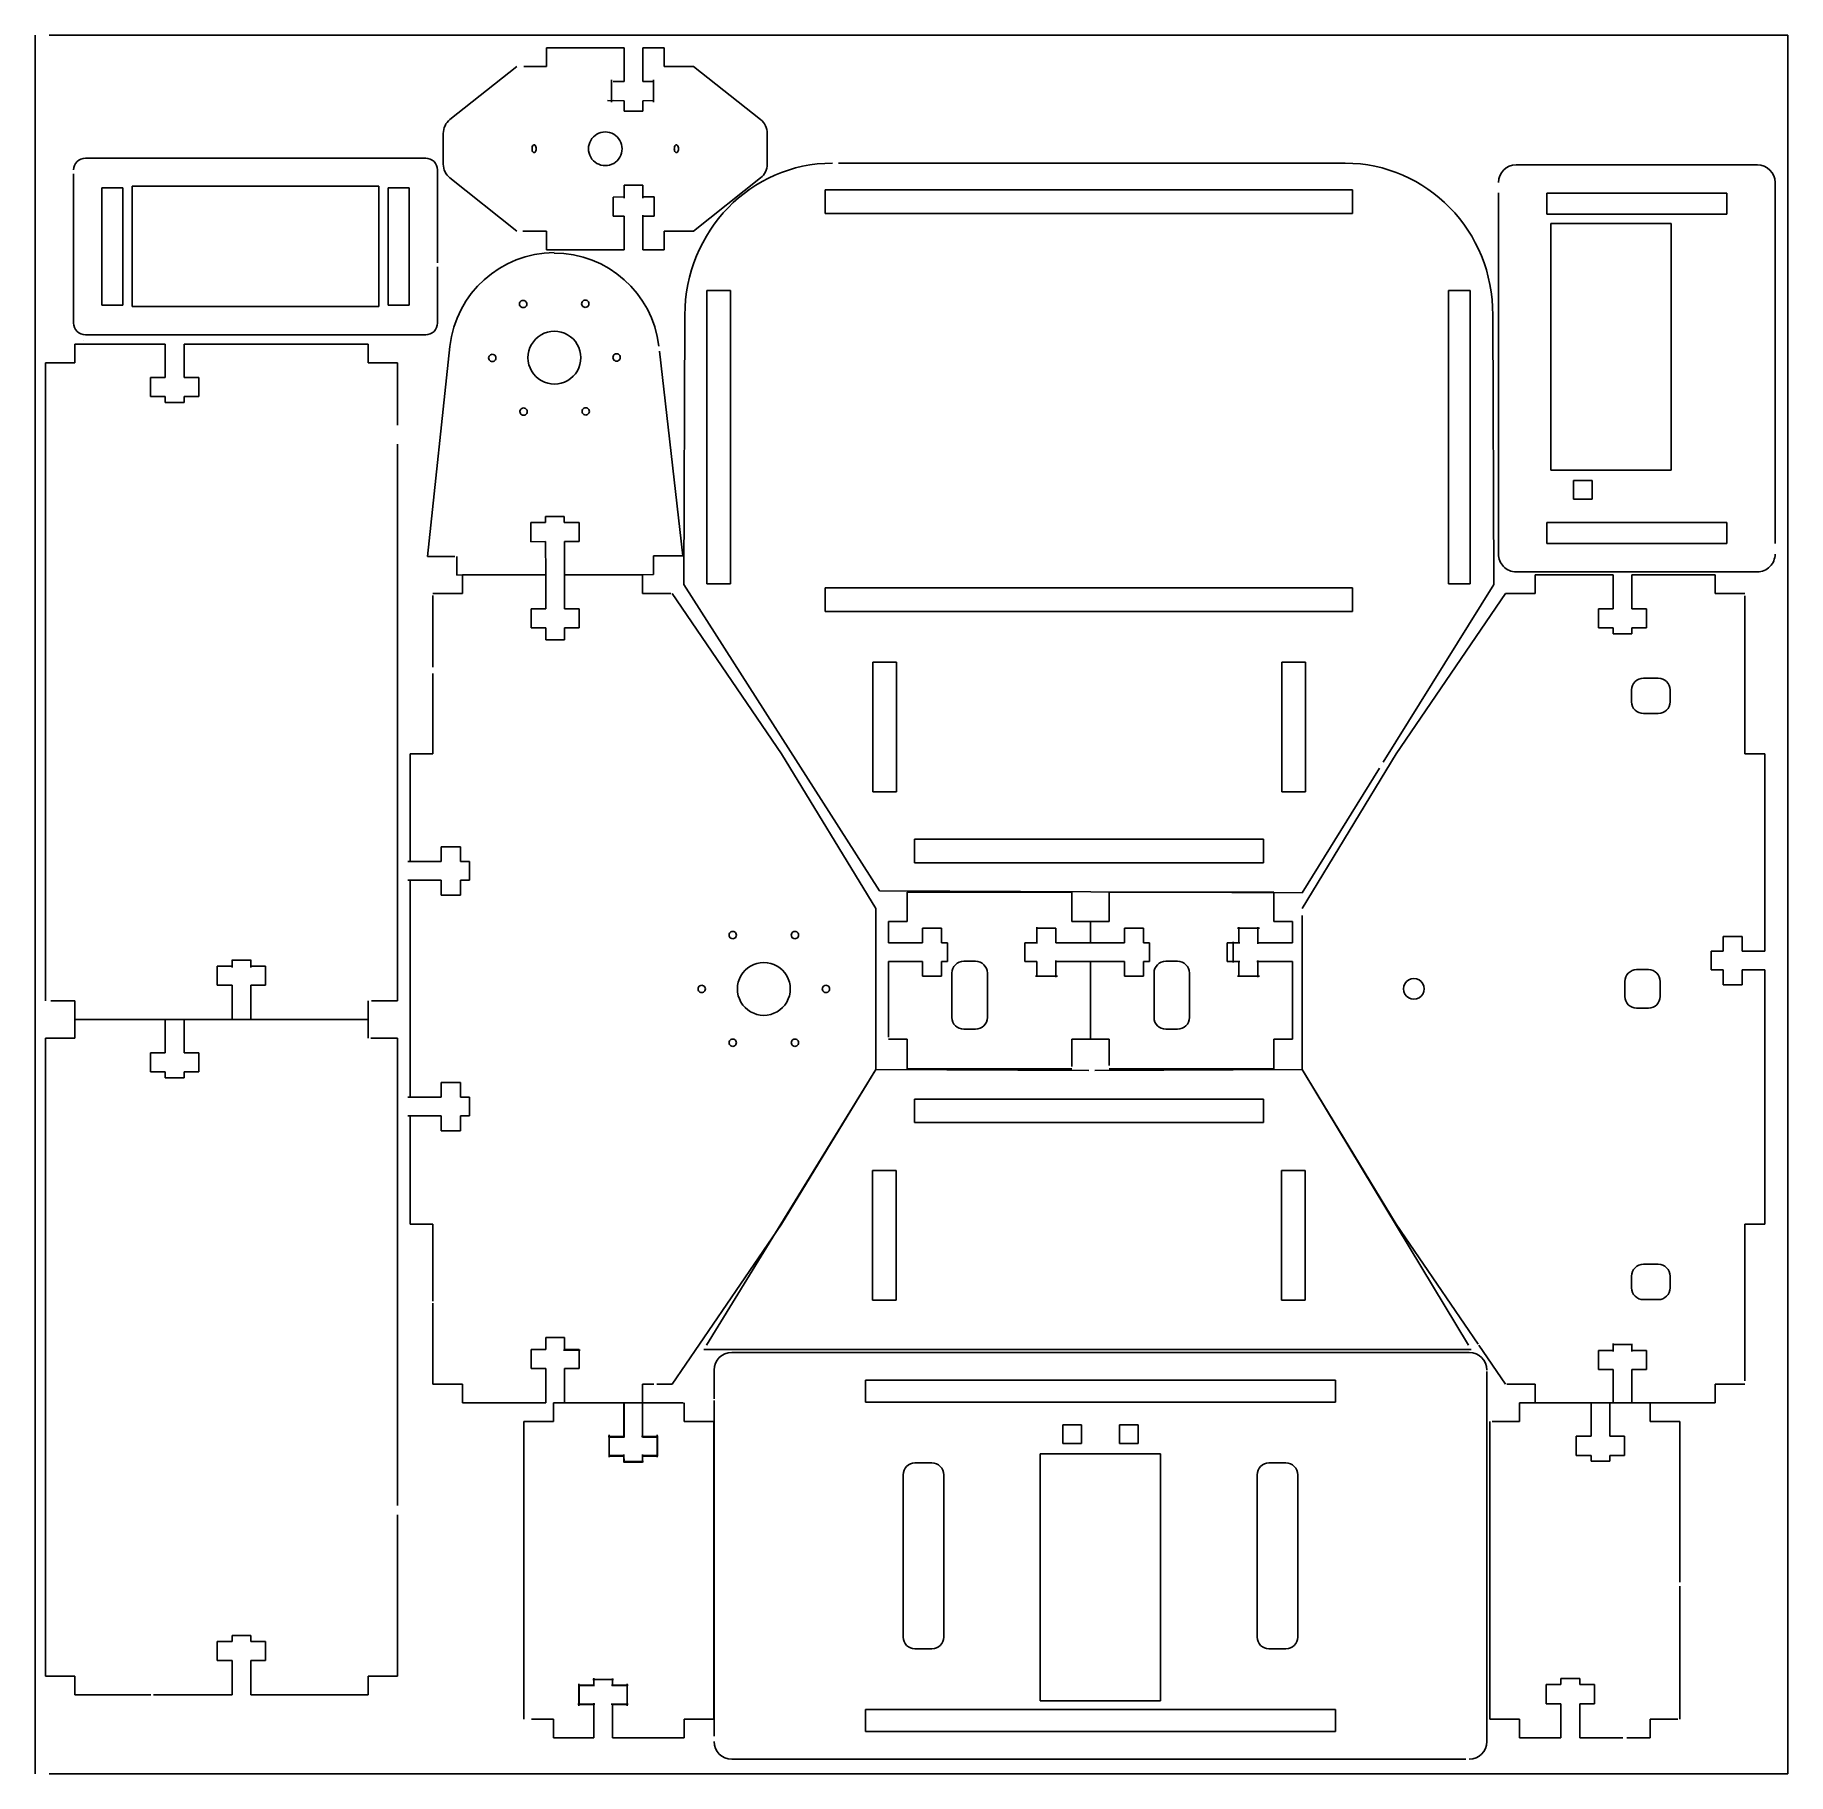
# Model space of a CAD drawing. Extents: x 0.1 to 29.9, y 0.2 to 29.8.
import ezdxf

# ---------------------------------------------------------------- set-up
doc = ezdxf.new("R2010")
doc.units = 0
doc.layers.add('Ebene_1', color=7, linetype='CONTINUOUS')

msp = doc.modelspace()

# ---------------------------------------------------------------- linework, layer by layer
at = {"layer": 'Ebene_1', "color": 7}
for p, q in [((0.120499, 0.2405), (0.120499, 29.759501)), ((0.361463, 29.759501), (29.879502, 29.759501)), ((29.879502, 29.759501), (29.879502, 0.2405)), ((10.122837, 29.544634), (8.802364, 29.544634)), ((8.802364, 29.544634), (8.802364, 29.226603)), ((10.122837, 28.969674), (10.122837, 29.544634)), ((10.799746, 29.544634), (10.44087, 29.544634)), ((10.44087, 29.544634), (10.44087, 28.969674)), ((10.799746, 29.226603), (10.799746, 29.544634)), ((8.30154, 29.226603), (7.164411, 28.325637)), ((8.802364, 29.226603), (8.420477, 29.226603)), ((11.300569, 29.226603), (10.799746, 29.226603)), ((12.437699, 28.325637), (11.300569, 29.226603)), ((9.909007, 28.997037), (9.909007, 28.621058)), ((9.934885, 28.97337), (10.122837, 28.969677)), ((10.44087, 28.969674), (10.626011, 28.973367)), ((10.620283, 28.620888), (10.620283, 28.996875)), ((9.839363, 28.646171), (10.118661, 28.645107)), ((10.122837, 28.644133), (9.934885, 28.647825)), ((10.122837, 28.468062), (10.122837, 28.644133)), ((10.626011, 28.647828), (10.44087, 28.644136)), ((10.44087, 28.644133), (10.44087, 28.468062)), ((10.44087, 28.468062), (10.122837, 28.468062)), ((7.050535, 28.090086), (7.050535, 27.568523)), ((9.80106, 28.115018), (9.80106, 28.115018)), ((9.80106, 28.115018), (9.80106, 28.115018)), ((12.551575, 27.568523), (12.551575, 28.090086)), ((8.593384, 27.895472), (8.593384, 27.895472)), ((8.593384, 27.895472), (8.593384, 27.895472)), ((11.008713, 27.895472), (11.008713, 27.895472)), ((11.008713, 27.895472), (11.008713, 27.895472)), ((0.774295, 27.406057), (0.774295, 24.871454)), ((6.752252, 27.670245), (0.974616, 27.670245)), ((6.952584, 25.890235), (6.952584, 27.469907)), ((13.760632, 27.584348), (22.363763, 27.584348)), ((29.360836, 27.555973), (25.264679, 27.555973)), ((29.360836, 27.555973), (29.360836, 27.555973)), ((29.360836, 27.555973), (29.360836, 27.555973)), ((1.254757, 27.168479), (1.613492, 27.168479)), ((1.254757, 25.172872), (1.254757, 27.168479)), ((1.613492, 27.168479), (1.613492, 25.172872)), ((1.768934, 27.191763), (5.957944, 27.191763)), ((1.768934, 25.149605), (1.768934, 27.191763)), ((5.957944, 27.191763), (5.957944, 25.149605)), ((6.113356, 27.168479), (6.472101, 27.168479)), ((6.113356, 25.172872), (6.113356, 27.168479)), ((6.472101, 27.168479), (6.472101, 25.172872)), ((7.164411, 27.332983), (8.30154, 26.43203)), ((7.164411, 27.332983), (7.164411, 27.332983)), ((7.164411, 27.332983), (7.164411, 27.332983)), ((10.122827, 27.010805), (10.122827, 27.211143)), ((10.122827, 27.211143), (10.44085, 27.211143)), ((10.123862, 26.993062), (10.122827, 27.124343)), ((10.43834, 27.127475), (10.439914, 26.992541)), ((10.44085, 27.211143), (10.44085, 27.010805)), ((11.300569, 26.43203), (12.437699, 27.332983)), ((22.486092, 27.129783), (13.535451, 27.129783)), ((13.535451, 27.129783), (13.535451, 26.729168)), ((22.486092, 26.729168), (22.486092, 27.129783)), ((29.661329, 21.129743), (29.661329, 27.25547)), ((9.937676, 27.007781), (10.122827, 27.010783)), ((9.937676, 26.682237), (9.937676, 27.007781)), ((10.44085, 27.010805), (10.628802, 27.010805)), ((10.628802, 27.010805), (10.628802, 26.685261)), ((24.964166, 27.080414), (24.964166, 20.948803)), ((25.783958, 27.075444), (28.84156, 27.075444)), ((25.783958, 26.716698), (25.783958, 27.075444)), ((28.84156, 27.075444), (28.84156, 26.716698)), ((10.122827, 26.685261), (9.937676, 26.682259)), ((10.122827, 26.113996), (10.122827, 26.685261)), ((10.122827, 26.11482), (10.122827, 26.685261)), ((10.43834, 26.702531), (10.43834, 26.11482)), ((10.628802, 26.685261), (10.44085, 26.685261)), ((10.44085, 26.685261), (10.44085, 26.113996)), ((13.535451, 26.729168), (22.486092, 26.729168)), ((28.84156, 26.716698), (25.783958, 26.716698)), ((25.85516, 22.372115), (25.85516, 26.561261)), ((25.85516, 26.561261), (27.897251, 26.561261)), ((27.897251, 26.561261), (27.897251, 22.372115)), ((8.400607, 26.43203), (8.802364, 26.43203)), ((8.802364, 26.43203), (8.802364, 26.113996)), ((10.799746, 26.113996), (10.799746, 26.43203)), ((10.799746, 26.43203), (11.300569, 26.43203)), ((8.802364, 26.113996), (10.122827, 26.113996)), ((10.44085, 26.113996), (10.799746, 26.113996)), ((6.952584, 24.871443), (6.952584, 25.827009)), ((11.526533, 20.442632), (11.526533, 25.424505)), ((11.526533, 25.424505), (11.927146, 25.424505)), ((11.927146, 25.424505), (11.927146, 20.442632)), ((24.118855, 20.442632), (24.118855, 25.424505)), ((24.118855, 25.424505), (24.487188, 25.424505)), ((24.487188, 25.424505), (24.487188, 20.442632)), ((1.613492, 25.172872), (1.254757, 25.172872)), ((5.957944, 25.149605), (1.768934, 25.149605)), ((6.472101, 25.172872), (6.113356, 25.172872)), ((8.437976, 25.247983), (8.437976, 25.247983)), ((8.437976, 25.247983), (8.437976, 25.247983)), ((9.492696, 25.251718), (9.492696, 25.251718)), ((9.492696, 25.251718), (9.492696, 25.251718)), ((11.134314, 20.432612), (11.152005, 25.006338)), ((24.867821, 25.006338), (24.887229, 20.432612)), ((0.797758, 24.194334), (0.797758, 24.512377)), ((0.797758, 24.512377), (2.331706, 24.512377)), ((0.938793, 24.571044), (0.938793, 24.571044)), ((0.938793, 24.571044), (0.938793, 24.571044)), ((0.974616, 24.671127), (6.752252, 24.671127)), ((2.331706, 24.512377), (2.331706, 23.946744)), ((2.649728, 23.946744), (2.649728, 24.512377)), ((2.649728, 24.512377), (5.773797, 24.512377)), ((5.773797, 24.512377), (5.773797, 24.194334)), ((7.165003, 24.473147), (6.781308, 20.905137)), ((9.160708, 24.671921), (9.160708, 24.671921)), ((9.160708, 24.671921), (9.160708, 24.671921)), ((0.296935, 13.365927), (0.296935, 24.194334)), ((0.296935, 24.194334), (0.797758, 24.194334)), ((5.773797, 24.194334), (6.274621, 24.194334)), ((6.274621, 24.194334), (6.274621, 23.134701)), ((7.913849, 24.332661), (7.913849, 24.332661)), ((7.913849, 24.332661), (7.913849, 24.332661)), ((10.023299, 24.340121), (10.023299, 24.340121)), ((10.023299, 24.340121), (10.023299, 24.340121)), ((11.11822, 20.9205), (10.719324, 24.396006)), ((2.331706, 23.946744), (2.081294, 23.946744)), ((2.081294, 23.946744), (2.081294, 23.621203)), ((2.90014, 23.946744), (2.649728, 23.946744)), ((2.90014, 23.621203), (2.90014, 23.946744)), ((2.081294, 23.621203), (2.331706, 23.621203)), ((2.331706, 23.621203), (2.331706, 23.521027)), ((2.331706, 23.521027), (2.649728, 23.521027)), ((2.649728, 23.521027), (2.649728, 23.621203)), ((2.649728, 23.621203), (2.90014, 23.621203)), ((8.444452, 23.421074), (8.444452, 23.421074)), ((8.444452, 23.421074), (8.444452, 23.421074)), ((9.499172, 23.42482), (9.499172, 23.42482)), ((9.499172, 23.42482), (9.499172, 23.42482)), ((6.274621, 22.815913), (6.274621, 13.365927)), ((27.897251, 22.372115), (25.85516, 22.372115)), ((26.236416, 21.878303), (26.236416, 22.196334)), ((26.236416, 22.196334), (26.554438, 22.196334)), ((26.554438, 22.196334), (26.554438, 21.878303)), ((26.554438, 21.878303), (26.236416, 21.878303)), ((8.538699, 21.158952), (8.537554, 21.484493)), ((8.537555, 21.484493), (8.787967, 21.48529)), ((8.787967, 21.485378), (8.787604, 21.585532)), ((8.787616, 21.585532), (9.105627, 21.586596)), ((9.105627, 21.586667), (9.10599, 21.486491)), ((9.105979, 21.486491), (9.356391, 21.487287)), ((9.356391, 21.487386), (9.357555, 21.161832)), ((25.783958, 21.487527), (28.84156, 21.487527)), ((25.783958, 21.128779), (25.783958, 21.487527)), ((28.84156, 21.487527), (28.84156, 21.128779)), ((8.789111, 21.159834), (8.538699, 21.159037)), ((8.791119, 20.594223), (8.789111, 21.159834)), ((9.357556, 21.161832), (9.107144, 21.161035)), ((9.107144, 21.16096), (9.109141, 20.595339)), ((6.781308, 20.905137), (7.24927, 20.906997)), ((7.282132, 20.906904), (7.283248, 20.588872)), ((10.617396, 20.918712), (11.11822, 20.920572)), ((10.618521, 20.600678), (10.617396, 20.918712)), ((28.84156, 21.128779), (25.783958, 21.128779)), ((7.283247, 20.588872), (8.791119, 20.594212)), ((8.791119, 20.595339), (7.376148, 20.595339)), ((7.376148, 20.595339), (7.376148, 20.277305)), ((8.791119, 20.021572), (8.791119, 20.595339)), ((9.109142, 20.595339), (10.618521, 20.600678)), ((10.435609, 20.595339), (9.109142, 20.595339)), ((9.109142, 20.595339), (9.109142, 20.021572)), ((10.435609, 20.277305), (10.435609, 20.595339)), ((25.264679, 20.648281), (29.360836, 20.648281)), ((26.91244, 20.595339), (25.585964, 20.595339)), ((25.585964, 20.595339), (25.585964, 20.277305)), ((26.91244, 20.020379), (26.91244, 20.595339)), ((28.645416, 20.595339), (27.230464, 20.595339)), ((27.230464, 20.595339), (27.230464, 20.020379)), ((28.645416, 20.277305), (28.645416, 20.595339)), ((7.376148, 20.277305), (6.875324, 20.277305)), ((6.875324, 20.247142), (6.875324, 19.02869)), ((10.914846, 20.277305), (10.435609, 20.277305)), ((12.793483, 17.55858), (10.936432, 20.277305)), ((14.457711, 15.231895), (11.134314, 20.432612)), ((11.927146, 20.442632), (11.526533, 20.442632)), ((22.486092, 20.373703), (13.535431, 20.373703)), ((13.535431, 20.373703), (13.535431, 19.973069)), ((22.486092, 19.973069), (22.486092, 20.373703)), ((24.887229, 20.432612), (23.009325, 17.414919)), ((25.08514, 20.277305), (23.228091, 17.55858)), ((24.487188, 20.442632), (24.118855, 20.442632)), ((25.585964, 20.277305), (25.08514, 20.277305)), ((29.146238, 20.277305), (28.645416, 20.277305)), ((29.146238, 17.55858), (29.146238, 20.240466)), ((8.540707, 19.69603), (8.540707, 20.021572)), ((8.540707, 20.021572), (8.791119, 20.021572)), ((9.109142, 20.021572), (9.359554, 20.021572)), ((9.359554, 20.021572), (9.359554, 19.69603)), ((13.535431, 19.973069), (22.486092, 19.973069)), ((26.662028, 19.694824), (26.662028, 20.020379)), ((26.662028, 20.020379), (26.91244, 20.020379)), ((27.230464, 20.020379), (27.480874, 20.020379)), ((27.480874, 20.020379), (27.480874, 19.694824)), ((8.791119, 19.69603), (8.540707, 19.69603)), ((8.791119, 19.495692), (8.791119, 19.69603)), ((9.359554, 19.69603), (9.109142, 19.69603)), ((9.109142, 19.69603), (9.109142, 19.495692)), ((26.91244, 19.694824), (26.662028, 19.694824)), ((26.91244, 19.594662), (26.91244, 19.694824)), ((27.480874, 19.694824), (27.230464, 19.694824)), ((27.230464, 19.694824), (27.230464, 19.594662)), ((9.109142, 19.495692), (8.791119, 19.495692)), ((27.230464, 19.594662), (26.91244, 19.594662)), ((14.744619, 19.1132), (14.344006, 19.1132)), ((14.344006, 19.1132), (14.344006, 16.912231)), ((14.744619, 16.912231), (14.744619, 19.1132)), ((21.687557, 19.1132), (21.286934, 19.1132)), ((21.286934, 19.1132), (21.286934, 16.912231)), ((21.687557, 16.912231), (21.687557, 19.1132)), ((6.875324, 18.92242), (6.875324, 17.55858)), ((27.425774, 18.842397), (27.678697, 18.842397)), ((27.225464, 18.441731), (27.225464, 18.642069)), ((27.879029, 18.642069), (27.879029, 18.441731)), ((27.678698, 18.241392), (27.425774, 18.241392)), ((6.875324, 17.55858), (6.486629, 17.55858)), ((6.486629, 17.55858), (6.486629, 15.729461)), ((14.391697, 14.933168), (12.793483, 17.55858)), ((23.228091, 17.55858), (21.629876, 14.933168)), ((29.489638, 17.55858), (29.146238, 17.55858)), ((29.489638, 14.2069), (29.489638, 17.55858)), ((22.945179, 17.311834), (21.629876, 15.198199)), ((14.344006, 16.912231), (14.744619, 16.912231)), ((21.286934, 16.912231), (21.687557, 16.912231)), ((20.973169, 16.107044), (15.048374, 16.107044)), ((15.048374, 16.107044), (15.048374, 15.706407)), ((20.973169, 15.706407), (20.973169, 16.107044)), ((7.017071, 15.729461), (7.017071, 15.979881)), ((7.017071, 15.979881), (7.342594, 15.979881)), ((7.342594, 15.979881), (7.342594, 15.729461)), ((6.451479, 15.729461), (7.017071, 15.729461)), ((7.342594, 15.729461), (7.495692, 15.729461)), ((7.495692, 15.729461), (7.495692, 15.411438)), ((15.048374, 15.706407), (20.973169, 15.706407)), ((7.017071, 15.411438), (6.451479, 15.411438)), ((6.486629, 15.411438), (6.486629, 11.722741)), ((7.017071, 15.161018), (7.017071, 15.411438)), ((7.495692, 15.411438), (7.342594, 15.411438)), ((7.342594, 15.411438), (7.342594, 15.161018)), ((21.629876, 15.198199), (14.457711, 15.231895)), ((17.722312, 15.209845), (14.927832, 15.209845)), ((14.927832, 15.209845), (14.927832, 14.709014)), ((17.722312, 14.709014), (17.722312, 15.209845)), ((21.152838, 15.209845), (18.358367, 15.209845)), ((18.358367, 15.209845), (18.358367, 14.709014)), ((21.152838, 14.709014), (21.152838, 15.209845)), ((7.342594, 15.161018), (7.017071, 15.161018)), ((14.391697, 12.200999), (14.391697, 14.933168)), ((14.927832, 14.709014), (14.609799, 14.709014)), ((14.609799, 14.709014), (14.609799, 14.350107)), ((15.18475, 14.350107), (15.18475, 14.600529)), ((15.18475, 14.600529), (15.510282, 14.600529)), ((15.510282, 14.600529), (15.510282, 14.350107)), ((17.126408, 14.350099), (17.126408, 14.600529)), ((17.126408, 14.600529), (17.45194, 14.600529)), ((17.128446, 14.614765), (17.127409, 14.335459)), ((17.45194, 14.600529), (17.45194, 14.350099)), ((18.040335, 14.709014), (17.722312, 14.709014)), ((18.358367, 14.709014), (18.040335, 14.709014)), ((18.040335, 14.709014), (18.040335, 14.350107)), ((18.040335, 14.350099), (18.040335, 14.709014)), ((18.615275, 14.350107), (18.615275, 14.600529)), ((18.615275, 14.600529), (18.940817, 14.600529)), ((18.940817, 14.600529), (18.940817, 14.350107)), ((20.909845, 14.598018), (20.533881, 14.598018)), ((20.556934, 14.350099), (20.556934, 14.600529)), ((20.556934, 14.600529), (20.882476, 14.600529)), ((20.558982, 14.614765), (20.557945, 14.335459)), ((20.882476, 14.331261), (20.881441, 14.615289)), ((20.882476, 14.600529), (20.882476, 14.350099)), ((21.47087, 14.709014), (21.152838, 14.709014)), ((21.47087, 14.350099), (21.47087, 14.709014)), ((21.629876, 14.813789), (21.629876, 12.200999)), ((11.96547, 14.542645), (11.96547, 14.542645)), ((11.96547, 14.542645), (11.96547, 14.542645)), ((13.0202, 14.542645), (13.0202, 14.542645)), ((13.0202, 14.542645), (13.0202, 14.542645)), ((14.609799, 14.350107), (15.18475, 14.350107)), ((15.510282, 14.350107), (15.610443, 14.350107)), ((15.610443, 14.350107), (15.610443, 14.032086)), ((16.926077, 14.032065), (16.926077, 14.350099)), ((16.926077, 14.350099), (17.126408, 14.350099)), ((17.45194, 14.350099), (18.040335, 14.350099)), ((18.040335, 14.350107), (18.615275, 14.350107)), ((18.940817, 14.350107), (19.040978, 14.350107)), ((19.040978, 14.350107), (19.040978, 14.032086)), ((20.356612, 14.032065), (20.356612, 14.350099)), ((20.356612, 14.350099), (20.556934, 14.350099)), ((20.574674, 14.349052), (20.443389, 14.350116)), ((20.459082, 14.366846), (20.460119, 14.017326)), ((20.882476, 14.350099), (21.47087, 14.350099)), ((21.452888, 14.350099), (20.882476, 14.350099)), ((28.777012, 14.2069), (28.777012, 14.45733)), ((28.777012, 14.45733), (29.102545, 14.45733)), ((29.102545, 14.45733), (29.102545, 14.2069)), ((3.78239, 14.053843), (3.464367, 14.053843)), ((3.464367, 14.053843), (3.464367, 13.953667)), ((3.466867, 14.06283), (3.465301, 13.927885)), ((3.781346, 13.928406), (3.782383, 14.059685)), ((3.78239, 13.953667), (3.78239, 14.053843)), ((12.492829, 14.015831), (12.492829, 14.015831)), ((12.492829, 14.015831), (12.492829, 14.015831)), ((15.18475, 14.032086), (14.609799, 14.032086)), ((14.609799, 14.032086), (14.609799, 12.745124)), ((15.18475, 13.781664), (15.18475, 14.032086)), ((15.610443, 14.032086), (15.510282, 14.032086)), ((15.510282, 14.032086), (15.510282, 13.781664)), ((15.886789, 14.037075), (16.08712, 14.037075)), ((17.126408, 14.032065), (16.926077, 14.032065)), ((17.126408, 13.781645), (17.126408, 14.032065)), ((17.451429, 13.763642), (17.451934, 14.049757)), ((18.040335, 14.032065), (17.45194, 14.032065)), ((17.45194, 14.032065), (17.45194, 13.781645)), ((18.615275, 14.032086), (18.040335, 14.032086)), ((18.040335, 14.032086), (18.040335, 12.711548)), ((18.040335, 12.711548), (18.040335, 14.032065)), ((18.615275, 13.781664), (18.615275, 14.032086)), ((19.040978, 14.032086), (18.940817, 14.032086)), ((18.940817, 14.032086), (18.940817, 13.781664)), ((19.317324, 14.037075), (19.517655, 14.037075)), ((20.556934, 14.032065), (20.356612, 14.032065)), ((20.440247, 14.034586), (20.575207, 14.032993)), ((20.556934, 13.781645), (20.556934, 14.032065)), ((20.559504, 14.034586), (20.559504, 13.786132)), ((20.865217, 14.034586), (21.452888, 14.034586)), ((20.881954, 13.763642), (20.882459, 14.049757)), ((21.47087, 14.032065), (20.882476, 14.032065)), ((20.882476, 14.032065), (20.882476, 13.781645)), ((21.47087, 12.711548), (21.47087, 14.032065)), ((28.57668, 13.888866), (28.57668, 14.2069)), ((28.57668, 14.2069), (28.777012, 14.2069)), ((29.102545, 14.2069), (29.489638, 14.2069)), ((3.464367, 13.953667), (3.213956, 13.953667)), ((3.213956, 13.953667), (3.213956, 13.628126)), ((4.032802, 13.953667), (3.78239, 13.953667)), ((4.032802, 13.628126), (4.032802, 13.953667)), ((15.510282, 13.781664), (15.18475, 13.781664)), ((15.686467, 13.082968), (15.686467, 13.836747)), ((16.287452, 13.836747), (16.287452, 13.082968)), ((17.103175, 13.780901), (17.479139, 13.780901)), ((17.45194, 13.781645), (17.126408, 13.781645)), ((18.940817, 13.781664), (18.615275, 13.781664)), ((19.116992, 13.082968), (19.116992, 13.836747)), ((19.717987, 13.836747), (19.717987, 13.082968)), ((20.533701, 13.780901), (20.909665, 13.780901)), ((20.882476, 13.781645), (20.556934, 13.781645)), ((23.528743, 13.742387), (23.528743, 13.742387)), ((23.528743, 13.742387), (23.528743, 13.742387)), ((27.110402, 13.440629), (27.110402, 13.693559)), ((27.310734, 13.893876), (27.511065, 13.893876)), ((27.310734, 13.893876), (27.310734, 13.893876)), ((27.310734, 13.893876), (27.310734, 13.893876)), ((27.711389, 13.693559), (27.711389, 13.440629)), ((28.777012, 13.888866), (28.57668, 13.888866)), ((28.777012, 13.638447), (28.777012, 13.888866)), ((29.489638, 13.888866), (29.102545, 13.888866)), ((29.102545, 13.888866), (29.102545, 13.638447)), ((29.489638, 9.575569), (29.489638, 13.888866)), ((3.213956, 13.628126), (3.464367, 13.628126)), ((3.464367, 13.628126), (3.464367, 13.047885)), ((3.78239, 13.047885), (3.78239, 13.628126)), ((3.78239, 13.628126), (4.032802, 13.628126)), ((11.43809, 13.629181), (11.43809, 13.629181)), ((11.43809, 13.629181), (11.43809, 13.629181)), ((13.54756, 13.629181), (13.54756, 13.629181)), ((13.54756, 13.629181), (13.54756, 13.629181)), ((29.102545, 13.638447), (28.777012, 13.638447)), ((0.797758, 13.365927), (0.387236, 13.365927)), ((0.797758, 13.047885), (0.797758, 13.365927)), ((5.773797, 13.365927), (5.773797, 13.047885)), ((6.274621, 13.365927), (5.831699, 13.365927)), ((27.511065, 13.24027), (27.310734, 13.24027)), ((0.797758, 12.729862), (0.797758, 13.047885)), ((0.797758, 13.047885), (2.331706, 13.047885)), ((3.464367, 13.047885), (0.797758, 13.047885)), ((2.331706, 13.047885), (2.331706, 12.482274)), ((2.649728, 12.482274), (2.649728, 13.047885)), ((2.649728, 13.047885), (5.773797, 13.047885)), ((5.773797, 13.047885), (3.78239, 13.047885)), ((5.773797, 13.047885), (5.773797, 12.729862)), ((15.686467, 13.082968), (15.686467, 13.082968)), ((15.686467, 13.082968), (15.686467, 13.082968)), ((16.08712, 12.882648), (15.886789, 12.882648)), ((19.116992, 13.082968), (19.116992, 13.082968)), ((19.116992, 13.082968), (19.116992, 13.082968)), ((19.517655, 12.882648), (19.317324, 12.882648)), ((0.296935, 1.901427), (0.296935, 12.729862)), ((0.296935, 12.729862), (0.797758, 12.729862)), ((5.821769, 12.729862), (6.274621, 12.729862)), ((6.274621, 12.729862), (6.274621, 4.797889)), ((11.96547, 12.715726), (11.96547, 12.715726)), ((11.96547, 12.715726), (11.96547, 12.715726)), ((13.0202, 12.715726), (13.0202, 12.715726)), ((13.0202, 12.715726), (13.0202, 12.715726)), ((14.609799, 12.711548), (14.927832, 12.711548)), ((14.927832, 12.711548), (14.927832, 12.210709)), ((17.722312, 12.248934), (17.722312, 12.711548)), ((17.722312, 12.711548), (18.040335, 12.711548)), ((18.040335, 12.711548), (18.358367, 12.711548)), ((18.358367, 12.711548), (18.358367, 12.26551)), ((21.152838, 12.210709), (21.152838, 12.711548)), ((21.152838, 12.711548), (21.47087, 12.711548)), ((2.331706, 12.482274), (2.081294, 12.482274)), ((2.081294, 12.482274), (2.081294, 12.15672)), ((2.90014, 12.482274), (2.649728, 12.482274)), ((2.90014, 12.15672), (2.90014, 12.482274)), ((14.927832, 12.210709), (17.722312, 12.210709)), ((18.358367, 12.210709), (21.152838, 12.210709)), ((2.081294, 12.15672), (2.331706, 12.15672)), ((2.331706, 12.15672), (2.331706, 12.056557)), ((2.331706, 12.056557), (2.649728, 12.056557)), ((2.649728, 12.056557), (2.649728, 12.15672)), ((2.649728, 12.15672), (2.90014, 12.15672)), ((7.017071, 11.728939), (7.017071, 11.979358)), ((7.017071, 11.979358), (7.342594, 11.979358)), ((7.342594, 11.979358), (7.342594, 11.728939)), ((11.521513, 7.521263), (14.391697, 12.200999)), ((12.793483, 9.575569), (14.391697, 12.200999)), ((14.391697, 12.200999), (18.010766, 12.184024)), ((18.113879, 12.184021), (21.629876, 12.200996)), ((21.629876, 12.200999), (23.228091, 9.575569)), ((21.629876, 12.200999), (24.454447, 7.520982)), ((6.451479, 11.728939), (7.017071, 11.728939)), ((7.342594, 11.728939), (7.495692, 11.728939)), ((7.495692, 11.728939), (7.495692, 11.410915)), ((20.97338, 11.697809), (15.048183, 11.697809)), ((15.048183, 11.697809), (15.048183, 11.297175)), ((20.97338, 11.297175), (20.97338, 11.697809)), ((7.017071, 11.410915), (6.451479, 11.410915)), ((6.486629, 11.404717), (6.486629, 9.575569)), ((7.017071, 11.160496), (7.017071, 11.410915)), ((7.495692, 11.410915), (7.342594, 11.410915)), ((7.342594, 11.410915), (7.342594, 11.160496)), ((7.342594, 11.160496), (7.017071, 11.160496)), ((15.048183, 11.297175), (20.97338, 11.297175)), ((14.739629, 10.487177), (14.339006, 10.487177)), ((14.339006, 10.487177), (14.339006, 8.285807)), ((14.739629, 8.285807), (14.739629, 10.487177)), ((21.682547, 10.487177), (21.281944, 10.487177)), ((21.281944, 10.487177), (21.281944, 8.285807)), ((21.682547, 8.285807), (21.682547, 10.487177)), ((6.486629, 9.575569), (6.875324, 9.575569)), ((6.875324, 9.575569), (6.875324, 8.267764)), ((10.936432, 6.856847), (12.793483, 9.575569)), ((23.228091, 9.575569), (24.622098, 7.534729)), ((29.146238, 6.914547), (29.146238, 9.575569)), ((29.146238, 9.575569), (29.489638, 9.575569)), ((27.225464, 8.492099), (27.225464, 8.692437)), ((27.425774, 8.892775), (27.678697, 8.892775)), ((27.425774, 8.892775), (27.425774, 8.892775)), ((27.425774, 8.892775), (27.425774, 8.892775)), ((27.879029, 8.692437), (27.879029, 8.492099)), ((6.875324, 8.229791), (6.875324, 6.856847)), ((14.339006, 8.285807), (14.739629, 8.285807)), ((21.281944, 8.285807), (21.682547, 8.285807)), ((27.678698, 8.29176), (27.425774, 8.29176)), ((8.540707, 7.121917), (8.540707, 7.447467)), ((8.540707, 7.447467), (8.791119, 7.447467)), ((8.791119, 7.447467), (8.791119, 7.647805)), ((8.791119, 7.647805), (9.109142, 7.647805)), ((9.109142, 7.647805), (9.109142, 7.447467)), ((9.109142, 7.447467), (9.359554, 7.447467)), ((9.359554, 7.447467), (9.359554, 7.121917)), ((11.473682, 7.44328), (11.473682, 7.44328)), ((11.473682, 7.44328), (11.473682, 7.44328)), ((24.632238, 7.519887), (25.08514, 6.856847)), ((26.91244, 7.429987), (26.91244, 7.53016)), ((26.91244, 7.53016), (27.230464, 7.53016)), ((26.91493, 7.546675), (26.913369, 7.411731)), ((27.229409, 7.412254), (27.23044, 7.543533)), ((27.230464, 7.53016), (27.230464, 7.429987)), ((9.37378, 7.432758), (9.094483, 7.433821)), ((24.466987, 7.396299), (11.949295, 7.396299)), ((26.662028, 7.104437), (26.662028, 7.429987)), ((26.662028, 7.429987), (26.91244, 7.429987)), ((27.230464, 7.429987), (27.480874, 7.429987)), ((27.480874, 7.429987), (27.480874, 7.104437)), ((6.875324, 6.856847), (7.376148, 6.856847)), ((7.376148, 6.856847), (7.376148, 6.538832)), ((8.791119, 7.121917), (8.540707, 7.121917)), ((8.791119, 6.538832), (8.791119, 7.121917)), ((9.359554, 7.121917), (9.109142, 7.121917)), ((9.109142, 7.121917), (9.109142, 6.538832)), ((10.435609, 6.538832), (10.435609, 6.856847)), ((10.435609, 6.856847), (10.627376, 6.856847)), ((10.678832, 6.856847), (10.936432, 6.856847)), ((11.64828, 7.123193), (11.64828, 6.608221)), ((14.217831, 6.550441), (14.217831, 6.922464)), ((14.217831, 6.922464), (22.198431, 6.922464)), ((22.198431, 6.922464), (22.198431, 6.550441)), ((24.767489, 0.789132), (24.767489, 7.074339)), ((25.107058, 6.856847), (25.585964, 6.856847)), ((25.585964, 6.856847), (25.585964, 6.538832)), ((26.91244, 7.104437), (26.662028, 7.104437)), ((26.91244, 6.538832), (26.91244, 7.104437)), ((27.480874, 7.104437), (27.230464, 7.104437)), ((27.230464, 7.104437), (27.230464, 6.538832)), ((28.645416, 6.538832), (28.645416, 6.856847)), ((28.645416, 6.856847), (29.146238, 6.856847)), ((11.648802, 6.580831), (11.648802, 0.880384)), ((22.198431, 6.550441), (14.217831, 6.550441)), ((7.376148, 6.538832), (8.791119, 6.538832)), ((8.92124, 6.22079), (8.92124, 6.538832)), ((8.92124, 6.538832), (10.117576, 6.538832)), ((9.109142, 6.538832), (10.435609, 6.538832)), ((10.117576, 6.538832), (10.117576, 5.958588)), ((10.120087, 5.951123), (10.120087, 6.538832)), ((10.435609, 5.958588), (10.435609, 6.538832)), ((10.435609, 6.538832), (11.121704, 6.538832)), ((10.435609, 6.538832), (10.435609, 5.968391)), ((11.141071, 6.538832), (11.141071, 6.22079)), ((25.320944, 6.22079), (25.320944, 6.538832)), ((25.320944, 6.538832), (26.536867, 6.538832)), ((25.585964, 6.538832), (26.91244, 6.538832)), ((26.536867, 6.538832), (26.536867, 5.973199)), ((26.854891, 6.54364), (26.854891, 5.973199)), ((26.854891, 5.973199), (26.854891, 6.538832)), ((26.854891, 6.538832), (27.540776, 6.538832)), ((27.230464, 6.538832), (28.645416, 6.538832)), ((27.540776, 6.538832), (27.540776, 6.22079)), ((8.420416, 1.169973), (8.420416, 6.22079)), ((8.420416, 6.22079), (8.92124, 6.22079)), ((9.849173, 5.96786), (10.135257, 5.96786)), ((9.866432, 5.619613), (9.866432, 5.995594)), ((10.117576, 5.958588), (9.867164, 5.958588)), ((9.867164, 5.958588), (9.867164, 5.633028)), ((10.416773, 5.968391), (10.70077, 5.968391)), ((10.686031, 5.958588), (10.435609, 5.958588)), ((10.683521, 5.99578), (10.683521, 5.619772)), ((10.686031, 5.633028), (10.686031, 5.958588)), ((11.141071, 6.22079), (11.641895, 6.22079)), ((11.641895, 6.22079), (11.641895, 1.169973)), ((17.568346, 5.848262), (17.568346, 6.166304)), ((17.568346, 6.166304), (17.886359, 6.166304)), ((17.886359, 6.166304), (17.886359, 5.848262)), ((18.529914, 5.848262), (18.529914, 6.166304)), ((18.529914, 6.166304), (18.847926, 6.166304)), ((18.847926, 6.166304), (18.847926, 5.848262)), ((24.82012, 1.169973), (24.82012, 6.22079)), ((24.855301, 6.22079), (25.320944, 6.22079)), ((26.536867, 5.973199), (26.286465, 5.973199)), ((26.286465, 5.973199), (26.286465, 5.647666)), ((27.105303, 5.973199), (26.854891, 5.973199)), ((27.105303, 5.647666), (27.105303, 5.973199)), ((27.540776, 6.22079), (28.0416, 6.22079)), ((28.0416, 6.22079), (28.0416, 3.496738)), ((10.120087, 5.526155), (10.11852, 5.661108)), ((10.434564, 5.660577), (10.43561, 5.529317)), ((17.187091, 1.483314), (17.187091, 5.672478)), ((17.187091, 5.672478), (19.229181, 5.672478)), ((17.886359, 5.848262), (17.568346, 5.848262)), ((18.847926, 5.848262), (18.529914, 5.848262)), ((19.229181, 5.672478), (19.229181, 1.483314)), ((9.867164, 5.633028), (10.117576, 5.633028)), ((10.120087, 5.645408), (9.871653, 5.645408)), ((10.452356, 5.54499), (10.102828, 5.54499)), ((10.117576, 5.633028), (10.117576, 5.532876)), ((10.117576, 5.532876), (10.435609, 5.532876)), ((10.700258, 5.644903), (10.42095, 5.644903)), ((10.435609, 5.532876), (10.435609, 5.633028)), ((10.435609, 5.633028), (10.686031, 5.633028)), ((15.058966, 5.520709), (15.347441, 5.520709)), ((21.068842, 5.520709), (21.357316, 5.520709)), ((26.286465, 5.647666), (26.536867, 5.647666)), ((26.536867, 5.647666), (26.536867, 5.547514)), ((26.536867, 5.547514), (26.854891, 5.547514)), ((26.854891, 5.547514), (26.854891, 5.647666)), ((26.854891, 5.647666), (27.105303, 5.647666)), ((14.858625, 2.564555), (14.858625, 5.320379)), ((15.547772, 5.320379), (15.547772, 2.564555)), ((20.86852, 2.564555), (20.86852, 5.320379)), ((21.557647, 5.320379), (21.557647, 2.564555)), ((6.274621, 4.638496), (6.274621, 1.901427)), ((28.0416, 3.430439), (28.0416, 1.169973)), ((3.464367, 2.489188), (3.213956, 2.489188)), ((3.213956, 2.489188), (3.213956, 2.163655)), ((3.78239, 2.589367), (3.464367, 2.589367)), ((3.464367, 2.589367), (3.464367, 2.489188)), ((3.78239, 2.489188), (3.78239, 2.589367)), ((4.032802, 2.489188), (3.78239, 2.489188)), ((4.032802, 2.163655), (4.032802, 2.489188)), ((3.213956, 2.163655), (3.464367, 2.163655)), ((3.464367, 2.163655), (3.464367, 1.583413)), ((3.78239, 1.583413), (3.78239, 2.163655)), ((3.78239, 2.163655), (4.032802, 2.163655)), ((15.347441, 2.364225), (15.058966, 2.364225)), ((15.347441, 2.364225), (15.347441, 2.364225)), ((15.347441, 2.364225), (15.347441, 2.364225)), ((21.357316, 2.364225), (21.068842, 2.364225)), ((21.357316, 2.364225), (21.357316, 2.364225)), ((21.357316, 2.364225), (21.357316, 2.364225)), ((0.797758, 1.901427), (0.296935, 1.901427)), ((0.797758, 1.583413), (0.797758, 1.901427)), ((6.274621, 1.901427), (5.773797, 1.901427)), ((5.773797, 1.901427), (5.773797, 1.583413)), ((9.939373, 1.845772), (9.589855, 1.845772)), ((9.607124, 1.864607), (9.60555, 1.729683)), ((9.925137, 1.843303), (9.607124, 1.843303)), ((9.607124, 1.843303), (9.607124, 1.743097)), ((9.921582, 1.730186), (9.922627, 1.861475)), ((9.925137, 1.743097), (9.925137, 1.843303)), ((26.344438, 1.857913), (26.026406, 1.857913)), ((26.026406, 1.857913), (26.026406, 1.757734)), ((26.344438, 1.757734), (26.344438, 1.857913)), ((2.087637, 1.583413), (0.797758, 1.583413)), ((3.464367, 1.583413), (2.131063, 1.583413)), ((5.773797, 1.583413), (3.78239, 1.583413)), ((9.353449, 1.771151), (9.353449, 1.39517)), ((9.607124, 1.743097), (9.356712, 1.743097)), ((9.356712, 1.743097), (9.356712, 1.417565)), ((9.607124, 1.745354), (9.35869, 1.745354)), ((10.187295, 1.745886), (9.907988, 1.745886)), ((10.175548, 1.743097), (9.925137, 1.743097)), ((10.170538, 1.395009), (10.170538, 1.77099)), ((10.175548, 1.417565), (10.175548, 1.743097)), ((26.026406, 1.757734), (25.775994, 1.757734)), ((25.775994, 1.757734), (25.775994, 1.432201)), ((26.59485, 1.757734), (26.344438, 1.757734)), ((26.59485, 1.432201), (26.59485, 1.757734)), ((9.3362, 1.422904), (9.622285, 1.422904)), ((9.356712, 1.417565), (9.607124, 1.417565)), ((9.607124, 1.439665), (9.607124, 0.851931)), ((9.607124, 1.417565), (9.607124, 0.851931)), ((9.903811, 1.422372), (10.187807, 1.422372)), ((9.922647, 0.851931), (9.922647, 1.422372)), ((9.925137, 0.851931), (9.925137, 1.417565)), ((9.925137, 1.417565), (10.175548, 1.417565)), ((14.217831, 0.962524), (14.217831, 1.334546)), ((14.217831, 1.334546), (22.198431, 1.334546)), ((19.229181, 1.483314), (17.187091, 1.483314)), ((22.198431, 1.334546), (22.198431, 0.962524)), ((25.775994, 1.432201), (26.026406, 1.432201)), ((26.026406, 1.432201), (26.026406, 0.851931)), ((26.344438, 0.851931), (26.344438, 1.432201)), ((26.344438, 1.432201), (26.59485, 1.432201)), ((8.92124, 1.169973), (8.547665, 1.169973)), ((8.92124, 0.851931), (8.92124, 1.169973)), ((11.641895, 1.169973), (11.141071, 1.169973)), ((11.141071, 1.169973), (11.141071, 0.851931)), ((22.198431, 0.962524), (14.217831, 0.962524)), ((25.320944, 1.169973), (24.82012, 1.169973)), ((25.320944, 0.851931), (25.320944, 1.169973)), ((28.012263, 1.169973), (27.540776, 1.169973)), ((27.540776, 1.169973), (27.540776, 0.851931)), ((9.607124, 0.851931), (8.92124, 0.851931)), ((11.141071, 0.851931), (9.925137, 0.851931)), ((26.026406, 0.851931), (25.320944, 0.851931)), ((27.078765, 0.851931), (26.344437, 0.851931)), ((27.540776, 0.851931), (27.143938, 0.851931)), ((11.949295, 0.488623), (24.411395, 0.488623)), ((11.949295, 0.488623), (11.949295, 0.488623)), ((11.949295, 0.488623), (11.949295, 0.488623)), ((29.879502, 0.2405), (0.361463, 0.2405))]:
    msp.add_line(p, q, dxfattribs=at)
for points in [[(7.164411, 28.325637), (7.092483, 28.268627), (7.050535, 28.181888), (7.050535, 28.090086)], [(12.551575, 28.090086), (12.551575, 28.181888), (12.509627, 28.268627), (12.437699, 28.325637)], [(9.55364, 27.972172), (9.604684, 28.060558), (9.698982, 28.115018), (9.80106, 28.115018)], [(9.80106, 28.115018), (9.903118, 28.115018), (9.997436, 28.060558), (10.04846, 27.972172)], [(8.562608, 27.862398), (8.556262, 27.841943), (8.556262, 27.816714), (8.562608, 27.796242)], [(8.593384, 27.895472), (8.580693, 27.895499), (8.568953, 27.88288), (8.562608, 27.862398)], [(8.562608, 27.796242), (8.568953, 27.775787), (8.580693, 27.763158), (8.593384, 27.763168)], [(8.62416, 27.862398), (8.617815, 27.88288), (8.606092, 27.895502), (8.593384, 27.895472)], [(8.593384, 27.763168), (8.60609, 27.763158), (8.617815, 27.775787), (8.62416, 27.796242)], [(8.62416, 27.796242), (8.630523, 27.816725), (8.630523, 27.841946), (8.62416, 27.862398)], [(9.55364, 27.686469), (9.502606, 27.774865), (9.502606, 27.883776), (9.55364, 27.972172)], [(9.80106, 27.543634), (9.698982, 27.543634), (9.604684, 27.598082), (9.55364, 27.686469)], [(10.04846, 27.686469), (9.997436, 27.598082), (9.903118, 27.543634), (9.80106, 27.543634)], [(10.04846, 27.972172), (10.099494, 27.883776), (10.099494, 27.774865), (10.04846, 27.686469)], [(10.977937, 27.862398), (10.971575, 27.841943), (10.971575, 27.816714), (10.977937, 27.796242)], [(11.008713, 27.895472), (10.996014, 27.895499), (10.984282, 27.88288), (10.977937, 27.862398)], [(10.977937, 27.796242), (10.984282, 27.775787), (10.996014, 27.763158), (11.008713, 27.763168)], [(11.039481, 27.862398), (11.033136, 27.88288), (11.021404, 27.895502), (11.008713, 27.895472)], [(11.008713, 27.763168), (11.021404, 27.763158), (11.033136, 27.775787), (11.039481, 27.796242)], [(11.039481, 27.796242), (11.045843, 27.816725), (11.045843, 27.841946), (11.039481, 27.862398)], [(0.832959, 27.611578), (0.795389, 27.574006), (0.774295, 27.523051), (0.774295, 27.469907)], [(0.974616, 27.670245), (0.921483, 27.670245), (0.87053, 27.649125), (0.832959, 27.611578)], [(6.893899, 27.611578), (6.856329, 27.649139), (6.805375, 27.670245), (6.752252, 27.670245)], [(6.952584, 27.469907), (6.952584, 27.523051), (6.93147, 27.574006), (6.893899, 27.611578)], [(7.050535, 27.568523), (7.050535, 27.476734), (7.092483, 27.389992), (7.164411, 27.332983)], [(11.152005, 25.006338), (11.157507, 26.430123), (12.273151, 27.584348), (13.656124, 27.584348)], [(12.437699, 27.332983), (12.509627, 27.389992), (12.551575, 27.476734), (12.551575, 27.568523)], [(22.363763, 27.584348), (23.746736, 27.584348), (24.879759, 26.430081), (24.867821, 25.006338)], [(25.264679, 27.555973), (25.098705, 27.555973), (24.964166, 27.42144), (24.964166, 27.25547)], [(29.661329, 27.25547), (29.661329, 27.42144), (29.526791, 27.555973), (29.360836, 27.555973)], [(8.93135, 26.065472), (8.022896, 26.062231), (7.262152, 25.376422), (7.165003, 24.473147)], [(10.709033, 24.477525), (10.605428, 25.380096), (9.839795, 26.06044), (8.93135, 26.057189)], [(8.375868, 25.247762), (8.356712, 25.236605), (8.344944, 25.216064), (8.345005, 25.193874)], [(8.345005, 25.193874), (8.345084, 25.171666), (8.357004, 25.151213), (8.376259, 25.140188)], [(8.437976, 25.247983), (8.41873, 25.259007), (8.395055, 25.258928), (8.375868, 25.247718)], [(8.376259, 25.140188), (8.395505, 25.129163), (8.419181, 25.129243), (8.438358, 25.140453)], [(8.469211, 25.194318), (8.469132, 25.2165), (8.457233, 25.23695), (8.437976, 25.247983)], [(8.438358, 25.140411), (8.457545, 25.151569), (8.469302, 25.172106), (8.469211, 25.194318)], [(9.430598, 25.251487), (9.411431, 25.240356), (9.399664, 25.219789), (9.399744, 25.197601)], [(9.399744, 25.197601), (9.399797, 25.175393), (9.411732, 25.154958), (9.430979, 25.143923)], [(9.492696, 25.251718), (9.473449, 25.262743), (9.449785, 25.262663), (9.430598, 25.251453)], [(9.430979, 25.143923), (9.450236, 25.132899), (9.473901, 25.132978), (9.493078, 25.144188)], [(9.523951, 25.198032), (9.523872, 25.22024), (9.511963, 25.240685), (9.492696, 25.251718)], [(9.493078, 25.144154), (9.512265, 25.155312), (9.524032, 25.175842), (9.523951, 25.198032)], [(0.774295, 24.871454), (0.774295, 24.81832), (0.79539, 24.767355), (0.832959, 24.729794)], [(0.832959, 24.729794), (0.870519, 24.692222), (0.921483, 24.671127), (0.974606, 24.671127)], [(6.752252, 24.671127), (6.805375, 24.671127), (6.856329, 24.692219), (6.893899, 24.729794)], [(6.893899, 24.729794), (6.931469, 24.767355), (6.952584, 24.81832), (6.952584, 24.871454)], [(9.160708, 24.671921), (9.021592, 24.751601), (8.850517, 24.750991), (8.711973, 24.670328)], [(8.711973, 24.670335), (8.573428, 24.589687), (8.488408, 24.441239), (8.488981, 24.280903)], [(9.386441, 24.284097), (9.385888, 24.444422), (9.299815, 24.592259), (9.160708, 24.671921)], [(7.85166, 24.332552), (7.832444, 24.321368), (7.820667, 24.300793), (7.820747, 24.278584)], [(7.820747, 24.278584), (7.820853, 24.256349), (7.832805, 24.235872), (7.852122, 24.224877)], [(7.913849, 24.332661), (7.894593, 24.343765), (7.870887, 24.343712), (7.85166, 24.332661)], [(7.852122, 24.224877), (7.87139, 24.213799), (7.895104, 24.213826), (7.914311, 24.224877)], [(7.945215, 24.278964), (7.945162, 24.301173), (7.933157, 24.321668), (7.913849, 24.332661)], [(7.914311, 24.224996), (7.933528, 24.236154), (7.945325, 24.256745), (7.945215, 24.278964)], [(8.488981, 24.280903), (8.489544, 24.120597), (8.575597, 23.972749), (8.714724, 23.893079)], [(9.163459, 23.894676), (9.302023, 23.97531), (9.387013, 24.123758), (9.386441, 24.284097)], [(9.961201, 24.339911), (9.942034, 24.328753), (9.930267, 24.308202), (9.930347, 24.286023)], [(9.930347, 24.286023), (9.930427, 24.263841), (9.942325, 24.243361), (9.961582, 24.232347)], [(10.023299, 24.340121), (10.004052, 24.351145), (9.980378, 24.351065), (9.961201, 24.339856)], [(9.961582, 24.232347), (9.980829, 24.221322), (10.004514, 24.221402), (10.023691, 24.232612)], [(10.054534, 24.286466), (10.054481, 24.308648), (10.042556, 24.329107), (10.023299, 24.340121)], [(10.023691, 24.232557), (10.042858, 24.243714), (10.054634, 24.264276), (10.054534, 24.286466)], [(8.714724, 23.893079), (8.85384, 23.813396), (9.024895, 23.81402), (9.163459, 23.894672)], [(8.382233, 23.420984), (8.363017, 23.409827), (8.351229, 23.389228), (8.35133, 23.366998)], [(8.35133, 23.366998), (8.351436, 23.344762), (8.363409, 23.324286), (8.382725, 23.31328)], [(8.444452, 23.421074), (8.425185, 23.432179), (8.40146, 23.432152), (8.382233, 23.421074)], [(8.382725, 23.31328), (8.401982, 23.302175), (8.425697, 23.302228), (8.444934, 23.31328)], [(8.475838, 23.367378), (8.475732, 23.389586), (8.463759, 23.410082), (8.444452, 23.421074)], [(8.444934, 23.313391), (8.464151, 23.324549), (8.475949, 23.345139), (8.475838, 23.367378)], [(9.436973, 23.4247), (9.417777, 23.413543), (9.405979, 23.392952), (9.40607, 23.370722)], [(9.40607, 23.370722), (9.406176, 23.348513), (9.418128, 23.328029), (9.437445, 23.317025)], [(9.499172, 23.42482), (9.479915, 23.435898), (9.45621, 23.435845), (9.436973, 23.42482)], [(9.437445, 23.317025), (9.456712, 23.305948), (9.480437, 23.306001), (9.499644, 23.317025)], [(9.530548, 23.371113), (9.530468, 23.393321), (9.518479, 23.413817), (9.499172, 23.42482)], [(9.499644, 23.317145), (9.518861, 23.328302), (9.530648, 23.348893), (9.530548, 23.371113)], [(24.964166, 20.948803), (24.964166, 20.869091), (24.995833, 20.792654), (25.052189, 20.736306)], [(29.573307, 20.736306), (29.629674, 20.792654), (29.661329, 20.869091), (29.661329, 20.948803)], [(25.052189, 20.736306), (25.108534, 20.67995), (25.18497, 20.648281), (25.264679, 20.648281)], [(29.360836, 20.648281), (29.440526, 20.648281), (29.516962, 20.67995), (29.573307, 20.736306)], [(27.225464, 18.642069), (27.225464, 18.752714), (27.315141, 18.842397), (27.425774, 18.842397)], [(27.678698, 18.842397), (27.789349, 18.842397), (27.879029, 18.752714), (27.879029, 18.642069)], [(27.425774, 18.241392), (27.315141, 18.241392), (27.225464, 18.331096), (27.225464, 18.441731)], [(27.879029, 18.441731), (27.879029, 18.331096), (27.789349, 18.241392), (27.678698, 18.241392)], [(11.911684, 14.51159), (11.90059, 14.492357), (11.90059, 14.468695), (11.911684, 14.449488)], [(11.96547, 14.542645), (11.943281, 14.542645), (11.922779, 14.530797), (11.911684, 14.51159)], [(11.911684, 14.449488), (11.922779, 14.430281), (11.943281, 14.418433), (11.96547, 14.418433)], [(12.019245, 14.51159), (12.00815, 14.530797), (11.987648, 14.542645), (11.96547, 14.542645)], [(11.96547, 14.418433), (11.987648, 14.418433), (12.00815, 14.430281), (12.019245, 14.449488)], [(12.019245, 14.449488), (12.030349, 14.468695), (12.030349, 14.49237), (12.019245, 14.51159)], [(12.966415, 14.51159), (12.95532, 14.492357), (12.95532, 14.468695), (12.966415, 14.449488)], [(13.0202, 14.542645), (12.998021, 14.542645), (12.977508, 14.530797), (12.966415, 14.51159)], [(12.966415, 14.449488), (12.977508, 14.430281), (12.998021, 14.418433), (13.0202, 14.418433)], [(13.073985, 14.51159), (13.0629, 14.530797), (13.042389, 14.542645), (13.0202, 14.542645)], [(13.0202, 14.418433), (13.042389, 14.418433), (13.0629, 14.430281), (13.073985, 14.449488)], [(13.073985, 14.449488), (13.085079, 14.468695), (13.085079, 14.49237), (13.073985, 14.51159)], [(12.492829, 14.015831), (12.332528, 14.015831), (12.184376, 13.930314), (12.104215, 13.791453)], [(12.881454, 13.791453), (12.801294, 13.930314), (12.653161, 14.015831), (12.492829, 14.015831)], [(15.686467, 13.836747), (15.686467, 13.947385), (15.776146, 14.037075), (15.886789, 14.037075)], [(16.08712, 14.037075), (16.197753, 14.037075), (16.287441, 13.947385), (16.287452, 13.836747)], [(19.116992, 13.836747), (19.116992, 13.947385), (19.206681, 14.037075), (19.317324, 14.037075)], [(19.517655, 14.037075), (19.628278, 14.037075), (19.717987, 13.947385), (19.717987, 13.836747)], [(12.104215, 13.791453), (12.024054, 13.652603), (12.024054, 13.481564), (12.104215, 13.342704)], [(12.881454, 13.342704), (12.961615, 13.481564), (12.961615, 13.652603), (12.881454, 13.791453)], [(23.528743, 13.742387), (23.466123, 13.742387), (23.408251, 13.708973), (23.376936, 13.654734)], [(23.680551, 13.654734), (23.649235, 13.708973), (23.591354, 13.742387), (23.528743, 13.742387)], [(27.110402, 13.693559), (27.110402, 13.804186), (27.200082, 13.893876), (27.310734, 13.893876)], [(27.511065, 13.893876), (27.621698, 13.893876), (27.711389, 13.804186), (27.711389, 13.693559)], [(11.384194, 13.598184), (11.37307, 13.578924), (11.37307, 13.55523), (11.384194, 13.535984)], [(11.43809, 13.629181), (11.415881, 13.629181), (11.395318, 13.617412), (11.384194, 13.598184)], [(11.384194, 13.535984), (11.395318, 13.51675), (11.415881, 13.504918), (11.43809, 13.504968)], [(11.492005, 13.598184), (11.480881, 13.617417), (11.460329, 13.62925), (11.43809, 13.629181)], [(11.43809, 13.504968), (11.460329, 13.504968), (11.480881, 13.516763), (11.492005, 13.535984)], [(11.492005, 13.535984), (11.50313, 13.555244), (11.50313, 13.578937), (11.492005, 13.598184)], [(13.493664, 13.598184), (13.482529, 13.578924), (13.482529, 13.55523), (13.493664, 13.535984)], [(13.54756, 13.629181), (13.525341, 13.629181), (13.504788, 13.617412), (13.493664, 13.598184)], [(13.493664, 13.535984), (13.504788, 13.51675), (13.525341, 13.504918), (13.54756, 13.504968)], [(13.601475, 13.598184), (13.590351, 13.617417), (13.569798, 13.62925), (13.54756, 13.629181)], [(13.54756, 13.504968), (13.569798, 13.504968), (13.590351, 13.516763), (13.601475, 13.535984)], [(13.601475, 13.535984), (13.6126, 13.555244), (13.6126, 13.578937), (13.601475, 13.598184)], [(23.376936, 13.654734), (23.345631, 13.600495), (23.345631, 13.533675), (23.376936, 13.479436)], [(23.376936, 13.479436), (23.408251, 13.425197), (23.466123, 13.391784), (23.528743, 13.391784)], [(23.528743, 13.391784), (23.591354, 13.391784), (23.649235, 13.425197), (23.680551, 13.479436)], [(23.680551, 13.479436), (23.711856, 13.533675), (23.711856, 13.600495), (23.680551, 13.654734)], [(27.310734, 13.24027), (27.200082, 13.240291), (27.110402, 13.329984), (27.110402, 13.440629)], [(27.711389, 13.440629), (27.711389, 13.329984), (27.621698, 13.240291), (27.511065, 13.24027)], [(12.104215, 13.342704), (12.184376, 13.203854), (12.332528, 13.118318), (12.492829, 13.118318)], [(12.492829, 13.118318), (12.653161, 13.118318), (12.801294, 13.203854), (12.881454, 13.342704)], [(15.886789, 12.882648), (15.776146, 12.882648), (15.686467, 12.972352), (15.686467, 13.082968)], [(16.287452, 13.082968), (16.287441, 12.972352), (16.197753, 12.882648), (16.08712, 12.882648)], [(19.317324, 12.882648), (19.206681, 12.882648), (19.116992, 12.972352), (19.116992, 13.082968)], [(19.717987, 13.082968), (19.717987, 12.972352), (19.628278, 12.882648), (19.517655, 12.882648)], [(11.911684, 12.684679), (11.90059, 12.665472), (11.90059, 12.641776), (11.911684, 12.622569)], [(11.96547, 12.715726), (11.943281, 12.715726), (11.922779, 12.703905), (11.911684, 12.684679)], [(11.911684, 12.622569), (11.922779, 12.603362), (11.943281, 12.591525), (11.96547, 12.591525)], [(12.019245, 12.684679), (12.00815, 12.703886), (11.987648, 12.715726), (11.96547, 12.715726)], [(11.96547, 12.591525), (11.987648, 12.591525), (12.00815, 12.603373), (12.019245, 12.622569)], [(12.019245, 12.622569), (12.030349, 12.641776), (12.030349, 12.665462), (12.019245, 12.684679)], [(12.966415, 12.684679), (12.95532, 12.665472), (12.95532, 12.641776), (12.966415, 12.622569)], [(13.0202, 12.715726), (12.998021, 12.715726), (12.977508, 12.703905), (12.966415, 12.684679)], [(12.966415, 12.622569), (12.977508, 12.603362), (12.998021, 12.591525), (13.0202, 12.591525)], [(13.073985, 12.684679), (13.0629, 12.703886), (13.042389, 12.715726), (13.0202, 12.715726)], [(13.0202, 12.591525), (13.042389, 12.591525), (13.0629, 12.603373), (13.073985, 12.622569)], [(13.073985, 12.622569), (13.085079, 12.641776), (13.085079, 12.665462), (13.073985, 12.684679)], [(27.225464, 8.692437), (27.225464, 8.803074), (27.315141, 8.892775), (27.425774, 8.892775)], [(27.678698, 8.892775), (27.78933, 8.892775), (27.879029, 8.803074), (27.879029, 8.692437)], [(27.425774, 8.29176), (27.315141, 8.29176), (27.225464, 8.381453), (27.225464, 8.492099)], [(27.879029, 8.492099), (27.879029, 8.381453), (27.78933, 8.29176), (27.678698, 8.29176)], [(24.501345, 7.44328), (11.473682, 7.44328), (24.501345, 7.44328), (11.473682, 7.44328)], [(11.949295, 7.396299), (11.783331, 7.396299), (11.648802, 7.261766), (11.648802, 7.095803)], [(24.767489, 7.095803), (24.767489, 7.261766), (24.632941, 7.396299), (24.466987, 7.396299)], [(14.858625, 5.320379), (14.858625, 5.37351), (14.879739, 5.424463), (14.91731, 5.462026)], [(14.91731, 5.462026), (14.95487, 5.49959), (15.005824, 5.520709), (15.058966, 5.520709)], [(15.347441, 5.520709), (15.400563, 5.520709), (15.451517, 5.499457), (15.489087, 5.462026)], [(15.489087, 5.462026), (15.526658, 5.424463), (15.547772, 5.37351), (15.547772, 5.320379)], [(20.86852, 5.320379), (20.86852, 5.37351), (20.889615, 5.424463), (20.927185, 5.462026)], [(20.927185, 5.462026), (20.964755, 5.49959), (21.015709, 5.520709), (21.068842, 5.520709)], [(21.357316, 5.520709), (21.410448, 5.520709), (21.461392, 5.499457), (21.498962, 5.462026)], [(21.498962, 5.462026), (21.536533, 5.424463), (21.557647, 5.37351), (21.557647, 5.320379)], [(14.91731, 2.422907), (14.879739, 2.460473), (14.858635, 2.511424), (14.858625, 2.564555)], [(15.058966, 2.364225), (15.005824, 2.364225), (14.95487, 2.385212), (14.91731, 2.422907)], [(15.547772, 2.564555), (15.547772, 2.453911), (15.458063, 2.364225), (15.347441, 2.364225)], [(21.068842, 2.364225), (20.958199, 2.364225), (20.86852, 2.453911), (20.86852, 2.564555)], [(21.557647, 2.564555), (21.557637, 2.453911), (21.467959, 2.364225), (21.357316, 2.364225)], [(11.648802, 0.789132), (11.648802, 0.623151), (11.783331, 0.488623), (11.949295, 0.488623)], [(24.466987, 0.488623), (24.632941, 0.488623), (24.767489, 0.623151), (24.767489, 0.789132)]]:
    msp.add_open_spline(points, degree=3, dxfattribs=at)

doc.saveas('drawing.dxf')
